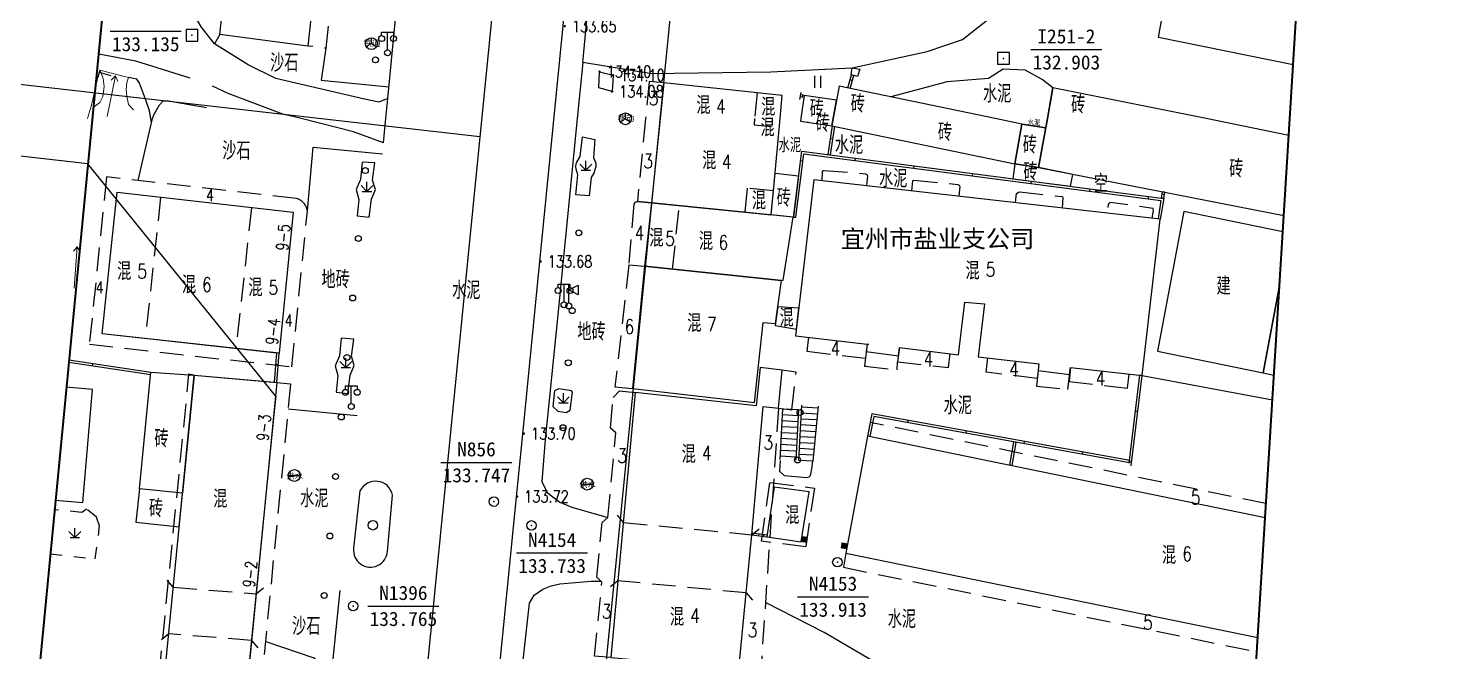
# Model space of a CAD drawing. Extents: x 529262 to 576451, y 2694391 to 2717535.
# Drawn here: x 565154 to 565273.4, y 2710457.5 to 2710510.2 of the extents above; entities that cross this region are included whole.
import ezdxf
from ezdxf.enums import TextEntityAlignment as Align
from ezdxf.xclip import XClip

# ---------------------------------------------------------------- set-up
doc = ezdxf.new("R2010")
doc.units = 0
doc.header["$XCLIPFRAME"] = 0
for name, pattern in [('ACAD_ISO12W100', [22, 12, -3, 0.5, -3, 0.5, -3]), ('X2', [10, 8, -2]), ('X5', [3, 2, -1]), ('X6', [2, 1, -1])]:
    doc.linetypes.add(name, pattern=pattern)
for name, color, linetype in [('COMPONENT', 8, 'Continuous'), ('DLDW', 8, 'Continuous'), ('DLSS', 4, 'Continuous'), ('DMTZ', 8, 'Continuous'), ('GCD', 8, 'Continuous'), ('GXYZ', 8, 'Continuous'), ('JMD', 8, 'Continuous'), ('KZD', 8, 'Continuous'), ('PP-COM', 7, 'Continuous'), ('RD-中线', 40, 'Continuous'), ('RD-红线', 7, 'Continuous'), ('ZBTZ', 8, 'Continuous'), ('ZJ', 7, 'Continuous'), ('污水管径标注_W10-', 202, 'Continuous')]:
    doc.layers.add(name, color=color, linetype=linetype)
doc.layers.add('SXSS', color=5, linetype='Continuous', lineweight=0)
doc.layers.add('控制界线1', color=30, linetype='ACAD_ISO12W100', lineweight=35)
doc.styles.add('HZ', font='rs.shx', dxfattribs={"width": 0.8, "bigfont": 'hztxt.shx'})
doc.styles.add('宋体', font='', dxfattribs={"width": 0.75})
doc.styles.add('等线体', font='simhei.ttf')
doc.styles.get('宋体').set_extended_font_data('SimSun')
doc.linetypes.add('10421', pattern='A,2,[150,AAA.SHX,S=0.5,R=0,X=0,Y=0.5],1e-11', length=2)
doc.linetypes.add('10422', pattern='A,0.75,[150,AAA.SHX,S=0.5,R=0,X=0,Y=0.5],1.5,[177,AAA.SHX,S=1,R=0,X=0,Y=0.4],0.75', length=3)
doc.linetypes.add('1161', pattern='A,0,[149,AAA.SHX,S=0.15,R=0,X=0,Y=0],-1.6', length=1.6)

# ---------------------------------------------------------------- blocks, each defined once
blk = doc.blocks.new('A$C19FD0107')
at = {"layer": 'RD-中线', "color": 8, "linetype": 'Continuous', "flags": 128}
for points in [[(-5786, 16309.46), (-5818.4, 15983.38, 0.029847), (-5819.8, 15947.63), (-5819, 15908.17)], [(-5805.77, 16110.42), (-5896.51, 16120.74, 0.01384), (-5913.06, 16122.16), (-6038.14, 16129.41), (-6259.03, 16142.34, 0.079675), (-6353.56, 16132.8)]]:
    blk.add_lwpolyline(points, format="xyb", dxfattribs=at)
at = {"layer": 'RD-红线', "color": 8, "linetype": 'Continuous', "flags": 128}
for points in [[(-5774.91, 16269.38), (-5803.47, 15981.9, 0.029847), (-5804.81, 15947.93), (-5804.54, 15934.99), (-5804.46, 15930.94)], [(-5838.91, 16108.15), (-5897.19, 16114.78, 0.01384), (-5913.4, 16116.17), (-6038.49, 16123.42), (-6259.38, 16136.35, 0.0623), (-6332.2, 16131.54)]]:
    blk.add_lwpolyline(points, format="xyb", dxfattribs=at)
at = {"layer": 'RD-红线', "color": 8, "linetype": 'Continuous'}
blk.add_lwpolyline([(-5823.03, 16088.49), (-5838.91, 16108.15, 0.410063)], format="xyb", dxfattribs=at)
at = {"layer": 'RD-红线', "color": 8, "linetype": 'Continuous', "flags": 128}
for points in [[(-5823.03, 16088.49), (-5823.13, 16087.49), (-5823.18, 16086.96), (-5831.28, 16005.46)], [(-5823.13, 16087.49), (-5823.18, 16086.96)]]:
    blk.add_lwpolyline(points, dxfattribs=at)
blk = doc.blocks.new('GC200')
at = {"linetype": 'Continuous', "const_width": 0.2, "flags": 128}
blk.add_lwpolyline([(-0.1, 0, 1), (0.1, 0, 1)], format="xyb", close=True, dxfattribs=at)
blk = doc.blocks.new('gc002')
at = {"color": 8, "const_width": 1}
blk.add_lwpolyline([(-0.5, 0), (0.5, 0)], dxfattribs=at)
blk = doc.blocks.new('gc097')
at = {"color": 8}
for p, q in [((-1, 2.9), (-1, 3.5)), ((-1, 3.5), (1, 3.5)), ((0, 0.5), (0, 3.5)), ((1, 3.5), (1, 2.9))]:
    blk.add_line(p, q, dxfattribs=at)
for centre in [(-1, 2.4), (1, 2.4), (0, 0)]:
    blk.add_circle(centre, 0.5, dxfattribs=at)
blk = doc.blocks.new('gc019')
for p, q in [((0, 0.5), (0, 3.5)), ((0, 2.7), (1.6, 3.5)), ((1.6, 1.9), (0, 2.7)), ((1.6, 3.5), (1.6, 1.9))]:
    blk.add_line(p, q)
blk.add_circle((0, 0), 0.5)
blk = doc.blocks.new('gc124')
at = {"color": 8}
for p, q in [((-1, 1), (0, 0)), ((-0.8, 0), (0.8, 0)), ((0, 0), (0, 1.6)), ((0, 0), (1, 1))]:
    blk.add_line(p, q, dxfattribs=at)
blk = doc.blocks.new('gc170')
at = {"color": 8, "linetype": 'Continuous'}
blk.add_circle((0, 0), 0.5, dxfattribs=at)
blk = doc.blocks.new('gc086')
at = {"color": 8}
for p, q in [((0, 0), (7, 0)), ((7, 0), (6.18, 0.57)), ((7, 0), (6.18, -0.57))]:
    blk.add_line(p, q, dxfattribs=at)
blk = doc.blocks.new('gc122')
at = {"color": 8}
blk.add_circle((0, 0), 0.8, dxfattribs=at)
blk = doc.blocks.new('gc121')
at = {"color": 8}
for p, q in [((-0.5, -1), (-0.5, 1)), ((0.5, -1), (0.5, 1))]:
    blk.add_line(p, q, dxfattribs=at)
blk = doc.blocks.new('gc117')
at = {"color": 8}
blk.add_circle((0, 0), 0.8, dxfattribs=at)
blk.add_point((0, 0), dxfattribs=at)
blk = doc.blocks.new('gc115')
at = {"color": 8}
blk.add_lwpolyline([(-1, -1), (1, -1), (1, 1), (-1, 1)], close=True, dxfattribs=at)
blk.add_point((0, 0), dxfattribs=at)
blk = doc.blocks.new('gcbj0101')
blk.add_line((-1, 0), (1, 0))
blk.add_circle((0, 0), 1)
blk = doc.blocks.new('gcbj0107')
for q in [(-0.87, -0.5), (0, 1), (0.87, -0.5)]:
    blk.add_line((0, 0), q)
blk.add_circle((0, 0), 1)

msp = doc.modelspace()

# ---------------------------------------------------------------- linework, layer by layer
at = {"layer": 'DLSS', "linetype": 'Continuous', "elevation": 133.455, "flags": 128}
for points in [[(565184.438, 2710504.277), (565187.8, 2710539.032), (565190.738, 2710567.698), (565196.863, 2710628.066), (565195.776, 2710628.96), (565194.829, 2710629.536), (565193.061, 2710630.015), (565191.727, 2710630.128)], [(565184.438, 2710504.277), (565183.694, 2710503.959), (565182.473, 2710504.213), (565174.984, 2710505.954), (565172.644, 2710507.122), (565169.794, 2710508.887), (565168.68, 2710510.308), (565167.488, 2710512.289), (565167.034, 2710513.688)]]:
    msp.add_lwpolyline(points, dxfattribs=at)
at = {"layer": 'DLSS', "linetype": 'Continuous'}
for points in [[(565206.575, 2710506.393), (565216.824, 2710506.517), (565223.704, 2710506.867), (565230.032, 2710508.256), (565233.018, 2710509.266), (565240.295, 2710515.012), (565245.005, 2710516.715), (565253.299, 2710517.427), (565261.367, 2710517.548), (565261.607, 2710517.543)], [(565200.916, 2710507.32), (565200.449, 2710502.568)], [(565206.575, 2710506.393), (565200.916, 2710507.32)], [(565200.449, 2710502.568), (565198.794, 2710485.706), (565197.736, 2710475.441), (565197.455, 2710471.89), (565197.905, 2710470.955), (565198.983, 2710470.153), (565200.008, 2710469.716), (565203.044, 2710468.841)], [(565197.011, 2710421.33), (565195.225, 2710421.415), (565193.888, 2710422.09), (565193.097, 2710422.611), (565192.773, 2710422.926), (565192.593, 2710423.368), (565193.773, 2710436.301), (565194.998, 2710448.896), (565196.411, 2710461.618), (565196.813, 2710462.288), (565197.536, 2710462.788), (565198.249, 2710463.064), (565198.974, 2710463.231), (565201.641, 2710463.47), (565202.429, 2710463.478)], [(565174.119, 2710458.363), (565178.184, 2710456.991), (565179.529, 2710455.381), (565179.576, 2710454.667), (565176.939, 2710427.766), (565174.526, 2710403.452), (565174.518, 2710403.093), (565173.903, 2710402.237), (565173.455, 2710401.889), (565172.626, 2710401.616), (565171.293, 2710401.566), (565168.59, 2710401.747)]]:
    msp.add_lwpolyline(points, dxfattribs=at)
at = {"layer": 'DLSS', "linetype": 'X2', "elevation": 133.455, "flags": 128}
for points in [[(565177.117, 2710502.568), (565175.559, 2710502.96), (565170.951, 2710504.696), (565168.923, 2710505.618), (565163.144, 2710507.441), (565159.975, 2710508.013)], [(565184.07, 2710500.513), (565181.535, 2710501.458), (565177.117, 2710502.568)]]:
    msp.add_lwpolyline(points, dxfattribs=at)
at = {"layer": 'DLSS', "linetype": 'X6'}
msp.add_lwpolyline([(565155.907, 2710465.78), (565159.715, 2710465.345), (565160.08, 2710468.135), (565159.817, 2710468.866), (565158.969, 2710469.561), (565158.587, 2710469.274), (565156.266, 2710469.504)], dxfattribs=at)
at = {"layer": 'DMTZ'}
msp.add_line((565160.053, 2710506.497, 133.064), (565161.013, 2710506.216, 133.064), dxfattribs=at)
at = {"layer": 'DMTZ', "linetype": 'Continuous', "elevation": 133.064, "flags": 128}
msp.add_lwpolyline([(565160.1, 2710506.655), (565159.934, 2710506.089), (565159.786, 2710506.057)], dxfattribs=at)
at = {"layer": 'DMTZ', "linetype": '10421', "flags": 128}
for points in [[(565164.468, 2710502.245), (565164.285, 2710503.237), (565163.96, 2710504.212), (565163.46, 2710505.563), (565163.233, 2710505.915), (565162.531, 2710506.06)], [(565164.542, 2710502.568), (565164.548, 2710502.593), (565164.687, 2710502.935), (565165.139, 2710503.748), (565165.464, 2710504.076), (565165.891, 2710504.088), (565169.127, 2710503.518)], [(565163.348, 2710497.338), (565164.542, 2710502.568)], [(565164.468, 2710502.245), (565164.409, 2710502.568)]]:
    msp.add_lwpolyline(points, dxfattribs=at)
at = {"layer": 'DMTZ', "linetype": '10422', "flags": 128}
for points in [[(565175.062, 2710482.746), (565160.287, 2710484.374), (565161.557, 2710496.339)], [(565157.486, 2710482.17), (565164.414, 2710481.126)], [(565164.414, 2710481.126), (565168.077, 2710480.874), (565174.866, 2710480.291)], [(565235.978, 2710449.242), (565234.425, 2710448.78), (565229.701, 2710454.237), (565221.311, 2710459.137)]]:
    msp.add_lwpolyline(points, dxfattribs=at)
at = {"layer": 'JMD', "linetype": 'Continuous'}
for p, q in [((565223.818, 2710506.226), (565223.625, 2710506.277)), ((565219.341, 2710504.783), (565219.232, 2710504.197)), ((565223.704, 2710505.791), (565223.511, 2710505.842)), ((565219.502, 2710504.561), (565219.466, 2710504.364)), ((565219.794, 2710502.295), (565219.991, 2710502.266)), ((565221.832, 2710500.886), (565222.03, 2710500.857)), ((565219.526, 2710498.985), (565219.327, 2710499.01)), ((565219.431, 2710499.832), (565219.629, 2710499.802)), ((565223.94, 2710499.039), (565223.966, 2710499.237)), ((565228.897, 2710498.389), (565228.923, 2710498.587)), ((565233.855, 2710497.739), (565233.881, 2710497.938)), ((565238.813, 2710497.09), (565238.839, 2710497.288)), ((565243.77, 2710496.44), (565243.796, 2710496.638)), ((565248.728, 2710495.79), (565248.754, 2710495.988)), ((565250.023, 2710495.822), (565249.827, 2710495.86)), ((565250.085, 2710496.136), (565249.888, 2710496.175)), ((565250.126, 2710496.346), (565249.929, 2710496.384)), ((565224.96, 2710483.51), (565225.108, 2710483.49)), ((565159.469, 2710481.871, 132.931), (565159.44, 2710481.673, 132.931)), ((565175.183, 2710481.748), (565174.984, 2710481.764)), ((565224.739, 2710481.663), (565224.888, 2710481.646)), ((565248.195, 2710480.849), (565247.996, 2710480.873)), ((565217.608, 2710473.764), (565217.842, 2710478.045)), ((565217.815, 2710477.546), (565219.123, 2710477.474)), ((565217.842, 2710478.045), (565219.15, 2710477.973)), ((565219.15, 2710477.973), (565218.916, 2710473.692)), ((565219.172, 2710473.678), (565219.427, 2710478.334)), ((565220.76, 2710477.594), (565219.39, 2710477.669)), ((565220.809, 2710478.091), (565219.418, 2710478.167)), ((565220.826, 2710478.257), (565220.368, 2710473.613)), ((565247.832, 2710477.798), (565247.633, 2710477.821)), ((565217.76, 2710476.547), (565219.068, 2710476.476)), ((565217.787, 2710477.046), (565219.095, 2710476.975)), ((565220.613, 2710476.101), (565219.309, 2710476.172)), ((565220.662, 2710476.599), (565219.336, 2710476.671)), ((565220.711, 2710477.096), (565219.363, 2710477.17)), ((565228.398, 2710477.059), (565228.362, 2710476.862)), ((565233.318, 2710476.168), (565233.282, 2710475.972)), ((565217.678, 2710475.049), (565218.986, 2710474.978)), ((565217.705, 2710475.549), (565219.013, 2710475.477)), ((565217.733, 2710476.048), (565219.041, 2710475.976)), ((565220.515, 2710475.106), (565219.254, 2710475.175)), ((565220.564, 2710475.603), (565219.281, 2710475.674)), ((565237.565, 2710475.196), (565237.368, 2710475.232)), ((565238.238, 2710475.278), (565238.202, 2710475.081)), ((565217.623, 2710474.051), (565218.931, 2710473.979)), ((565217.651, 2710474.55), (565218.959, 2710474.479)), ((565220.417, 2710474.111), (565219.199, 2710474.177)), ((565220.466, 2710474.608), (565219.227, 2710474.676)), ((565237.423, 2710474.411), (565237.226, 2710474.447)), ((565243.158, 2710474.387), (565243.122, 2710474.19)), ((565220.368, 2710473.613), (565219.172, 2710473.678)), ((565237.21, 2710473.233), (565237.013, 2710473.269)), ((565247.158, 2710473.663), (565247.122, 2710473.466)), ((565204.366, 2710468.43), (565203.856, 2710469.047)), ((565215.203, 2710467.392), (565215.82, 2710467.901)), ((565215.203, 2710467.392), (565215.222, 2710467.541)), ((565215.809, 2710467.313), (565215.828, 2710467.462)), ((565216.213, 2710467.26), (565216.232, 2710467.409)), ((565166.307, 2710462.954), (565165.788, 2710463.563)), ((565203.884, 2710463.492), (565203.268, 2710462.982)), ((565173.316, 2710462.393), (565173.925, 2710462.912)), ((565214.743, 2710462.475), (565215.253, 2710461.859)), ((565165.919, 2710459.021), (565165.309, 2710458.503)), ((565172.93, 2710458.451), (565173.448, 2710457.841))]:
    msp.add_line(p, q, dxfattribs=at)
at = {"layer": 'JMD', "linetype": 'X5'}
for p, q in [((565204.366, 2710468.43), (565215.203, 2710467.392)), ((565214.743, 2710462.475), (565203.884, 2710463.492)), ((565166.307, 2710462.954), (565173.316, 2710462.393)), ((565172.93, 2710458.451), (565165.919, 2710459.021))]:
    msp.add_line(p, q, dxfattribs=at)
at = {"layer": 'JMD', "linetype": 'Continuous', "flags": 128}
for points in [[(565177.692, 2710508.706), (565170.242, 2710509.687), (565171.208, 2710518.632), (565169.919, 2710518.771), (565170.195, 2710521.487), (565171.502, 2710521.346), (565173.396, 2710538.873), (565172.093, 2710539.014), (565172.388, 2710541.745), (565173.691, 2710541.604), (565175.582, 2710559.105), (565174.273, 2710559.246), (565174.57, 2710561.96), (565175.875, 2710561.819), (565176.829, 2710570.639), (565184.295, 2710569.757), (565177.692, 2710508.706)], [(565202.347, 2710506.54), (565203.482, 2710506.236), (565203.399, 2710504.862), (565202.264, 2710505.166)], [(565224.352, 2710506.738), (565224.141, 2710506.141), (565223.612, 2710506.28), (565223.704, 2710506.867)], [(565239.447, 2710498.434), (565240.048, 2710501.781), (565238.047, 2710502.098), (565237.445, 2710498.751)], [(565237.445, 2710498.751), (565237.28, 2710497.492), (565242.154, 2710496.853), (565242.357, 2710497.859), (565239.447, 2710498.434)], [(565167.092, 2710470.9), (565163.46, 2710471.259), (565163.145, 2710468.459), (565166.81, 2710468.047)]]:
    msp.add_lwpolyline(points, close=True, dxfattribs=at)
at = {"layer": 'JMD', "linetype": 'Continuous'}
for points in [[(565260.964, 2710507.125), (565249.598, 2710509.42), (565250.61, 2710515.142), (565261.327, 2710513.006)], [(565177.692, 2710508.706), (565170.242, 2710509.687)], [(565240.189, 2710502.568), (565240.66, 2710505.189)], [(565222.086, 2710502.568), (565222.368, 2710504.135), (565219.633, 2710504.537), (565219.343, 2710502.568)], [(565219.343, 2710502.568), (565219.313, 2710502.365), (565221.979, 2710501.973), (565222.086, 2710502.568)], [(565239.447, 2710498.434), (565240.189, 2710502.568)], [(565238.047, 2710502.098), (565240.048, 2710501.781)], [(565258.597, 2710468.817), (565224.981, 2710475.727), (565223.144, 2710465.82), (565257.972, 2710458.708)], [(565215.203, 2710467.392), (565216.492, 2710467.218)], [(565215.222, 2710467.541), (565216.514, 2710467.372)]]:
    msp.add_lwpolyline(points, dxfattribs=at)
at = {"layer": 'JMD', "linetype": 'X5', "flags": 128}
for points in [[(565178.05, 2710512.017), (565179.576, 2710511.852), (565179.191, 2710508.514), (565177.692, 2710508.706)], [(565249.056, 2710494.153), (565249.172, 2710494.806), (565249.123, 2710494.978), (565245.532, 2710495.492), (565245.416, 2710495.437), (565245.34, 2710495.311), (565245.257, 2710494.584)], [(565168.077, 2710480.874), (565167.605, 2710480.975), (565165.114, 2710455.75), (565165.586, 2710455.649)]]:
    msp.add_lwpolyline(points, dxfattribs=at)
at = {"layer": 'JMD', "linetype": 'Continuous', "flags": 128}
for points in [[(565223.332, 2710505.163), (565223.625, 2710506.277)], [(565223.528, 2710505.123), (565223.818, 2710506.226)], [(565235.791, 2710502.568), (565222.581, 2710505.32), (565222.086, 2710502.568)], [(565219.587, 2710504.342), (565219.27, 2710504.4)], [(565219.633, 2710504.537), (565219.305, 2710504.597)], [(565222.086, 2710502.568), (565221.979, 2710501.973), (565237.445, 2710498.751), (565238.047, 2710502.098), (565235.791, 2710502.568)], [(565221.992, 2710501.971), (565221.634, 2710499.536)], [(565222.188, 2710501.93), (565221.832, 2710499.507)], [(565218.711, 2710494.237), (565218.925, 2710494.237), (565219.604, 2710499.607), (565249.794, 2710495.65), (565249.553, 2710494.096)], [(565218.749, 2710494.437), (565219.431, 2710499.832), (565250.023, 2710495.822), (565249.738, 2710494.075)], [(565249.827, 2710495.86), (565249.929, 2710496.384)], [(565250.023, 2710495.822), (565250.126, 2710496.346)], [(565174.866, 2710480.291), (565175.062, 2710482.746)], [(565175.066, 2710480.274), (565175.262, 2710482.73)], [(565247.114, 2710473.454), (565247.996, 2710480.873)], [(565247.288, 2710473.221), (565248.195, 2710480.849)], [(565247.158, 2710473.663), (565225.367, 2710477.608), (565224.981, 2710475.727)], [(565247.122, 2710473.466), (565225.524, 2710477.376), (565225.177, 2710475.687)], [(565237.013, 2710473.269), (565237.368, 2710475.232)], [(565237.21, 2710473.233), (565237.565, 2710475.196)]]:
    msp.add_lwpolyline(points, dxfattribs=at)
at = {"layer": 'JMD', "linetype": 'X5'}
for points in [[(565207.763, 2710505.592), (565206.545, 2710505.703), (565206.234, 2710502.568)], [(565206.234, 2710502.568), (565205.54, 2710495.558), (565206.721, 2710495.461)], [(565221.152, 2710497.324), (565221.184, 2710498.075), (565221.207, 2710498.154), (565221.241, 2710498.185), (565221.315, 2710498.196), (565224.814, 2710497.911), (565224.921, 2710497.837), (565224.996, 2710497.725), (565224.902, 2710496.898)], [(565228.738, 2710496.462), (565228.819, 2710497.325), (565228.839, 2710497.35), (565228.912, 2710497.373), (565232.632, 2710497.002), (565232.726, 2710496.945), (565232.803, 2710496.846), (565232.708, 2710496.011)], [(565206.721, 2710495.461), (565205.54, 2710495.558), (565205.308, 2710495.471), (565205.23, 2710495.337), (565204.802, 2710490.201), (565203.633, 2710479.888), (565205.131, 2710479.762)], [(565237.503, 2710495.466), (565237.59, 2710496.231), (565237.712, 2710496.33), (565237.833, 2710496.37), (565241.407, 2710495.989), (565241.47, 2710495.949), (565241.496, 2710495.897), (565241.431, 2710495.019)], [(565220.011, 2710484.084), (565219.873, 2710482.906), (565224.817, 2710482.31)], [(565227.685, 2710483.215), (565227.527, 2710482.013), (565231.837, 2710481.527), (565231.981, 2710482.709)], [(565242.15, 2710481.534), (565242.024, 2710480.345), (565246.97, 2710479.795), (565247.103, 2710480.976)], [(565203.299, 2710457.007), (565201.922, 2710457.117), (565202.538, 2710463.371), (565202.1, 2710463.802), (565202.571, 2710468.435), (565203.044, 2710468.841), (565203.722, 2710475.994), (565203.251, 2710476.411), (565203.48, 2710478.992), (565204.036, 2710479.564), (565205.361, 2710479.429)], [(565217.459, 2710478.095), (565216.018, 2710456.563)], [(565258.672, 2710470.029), (565225.201, 2710476.888), (565224.981, 2710475.727)], [(565217.602, 2710473.654), (565217.558, 2710472.761), (565217.935, 2710472.387), (565219.83, 2710472.221), (565220.066, 2710472.296), (565220.128, 2710472.378), (565220.197, 2710472.516), (565220.285, 2710472.967), (565220.368, 2710473.613)], [(565223.144, 2710465.82), (565222.952, 2710464.641), (565257.898, 2710457.501)]]:
    msp.add_lwpolyline(points, dxfattribs=at)
at = {"layer": 'JMD', "linetype": 'Continuous', "flags": 128}
for points, elevation in [([(565217.786, 2710504.536), (565207.763, 2710505.592), (565207.452, 2710502.568)], -526.97), ([(565253.611, 2710502.568), (565240.661, 2710505.186), (565240.19, 2710502.568)], -417.661), ([(565217.605, 2710502.568), (565217.786, 2710504.536)], -526.97), ([(565207.452, 2710502.568), (565206.721, 2710495.461), (565214.617, 2710494.655), (565216.835, 2710494.428), (565217.043, 2710496.464), (565217.605, 2710502.568)], -526.97), ([(565240.19, 2710502.568), (565239.447, 2710498.434), (565260.176, 2710494.381)], -417.661), ([(565260.595, 2710501.156), (565253.611, 2710502.568)], -417.661), ([(565260.091, 2710492.998), (565251.732, 2710494.711), (565249.503, 2710482.908), (565258.439, 2710481.077), (565259.799, 2710488.282)], 133.772), ([(565259.799, 2710488.282), (565258.439, 2710481.077), (565259.343, 2710480.895)], 133.893), ([(565157.486, 2710482.17), (565164.414, 2710481.126)], 132.931), ([(565157.466, 2710481.971), (565164.394, 2710480.927)], 132.931), ([(565156.345, 2710470.326), (565158.651, 2710470.121), (565159.476, 2710479.681), (565157.264, 2710479.875)], 30.081)]:
    msp.add_lwpolyline(points, dxfattribs=dict(at, elevation=elevation))
at = {"layer": 'JMD', "linetype": 'X5', "flags": 128}
for points, elevation in [([(565215.65, 2710504.773), (565215.447, 2710502.568)], -521.545), ([(565215.447, 2710502.568), (565215.399, 2710502.052), (565217.571, 2710501.852)], -521.545), ([(565165.239, 2710495.926), (565163.927, 2710483.974)], -511.727), ([(565208.518, 2710489.831), (565209.068, 2710495.221)], -504.477), ([(565172.917, 2710495.064), (565171.607, 2710483.131)], -512.517), ([(565204.802, 2710490.201), (565206.133, 2710490.087)], -413.302)]:
    msp.add_lwpolyline(points, dxfattribs=dict(at, elevation=elevation))
at = {"layer": 'JMD', "linetype": 'X5', "elevation": 135.977}
msp.add_lwpolyline([(565160.664, 2710497.643), (565159.213, 2710483.493), (565176.335, 2710481.588), (565177.642, 2710494.77, 0.2978625), (565176.706, 2710495.819), (565160.664, 2710497.643)], format="xyb", dxfattribs=at)
at = {"layer": 'JMD', "linetype": 'Continuous', "flags": 128}
for points, elevation in [([(565217.191, 2710497.971), (565219.164, 2710497.721), (565218.749, 2710494.437), (565218.711, 2710494.237), (565216.835, 2710494.428)], -524.845), ([(565220.448, 2710497.404), (565218.91, 2710484.213), (565224.96, 2710483.51), (565224.877, 2710482.887), (565227.595, 2710482.53), (565227.685, 2710483.215), (565232.682, 2710482.596), (565233.207, 2710487.065), (565234.875, 2710486.902), (565234.35, 2710482.433), (565239.475, 2710481.831), (565239.415, 2710481.272), (565242.075, 2710480.939), (565242.15, 2710481.534), (565248.195, 2710480.849), (565249.738, 2710494.075)], -405.715), ([(565218.711, 2710494.237), (565206.721, 2710495.461), (565206.133, 2710490.087), (565217.708, 2710488.895), (565217.87, 2710488.9), (565218.711, 2710494.237)], -407.883), ([(565205.131, 2710479.762), (565215.428, 2710478.569), (565216.179, 2710485.323), (565217.213, 2710485.238), (565217.708, 2710488.895), (565206.133, 2710490.087)], 134.066), ([(565164.414, 2710481.126), (565168.077, 2710480.874), (565167.092, 2710470.9), (565163.46, 2710471.259), (565164.414, 2710481.126)], -530.308), ([(565168.077, 2710480.874), (565175.066, 2710480.274), (565172.527, 2710454.326), (565165.586, 2710455.649)], 26.415), ([(565214.122, 2710456.035), (565214.743, 2710462.475), (565215.203, 2710467.392), (565216.166, 2710478.238), (565217.459, 2710478.095), (565217.781, 2710481.313), (565215.927, 2710481.527), (565215.586, 2710478.302), (565205.361, 2710479.429), (565203.299, 2710457.007)], -528.919)]:
    msp.add_lwpolyline(points, close=True, dxfattribs=dict(at, elevation=elevation))
at = {"layer": 'JMD', "linetype": 'X5'}
for points, elevation in [([(565217.043, 2710496.464), (565214.825, 2710496.69), (565214.617, 2710494.655)], -526.97), ([(565224.96, 2710483.51), (565224.736, 2710481.629), (565227.481, 2710481.346), (565227.527, 2710482.013)], -530.987), ([(565239.415, 2710481.272), (565239.321, 2710480.598), (565235.021, 2710481.135), (565235.162, 2710482.338)], -528.961), ([(565217.459, 2710478.095), (565218.584, 2710477.948), (565218.949, 2710481.139), (565217.781, 2710481.313)], -531.192), ([(565239.475, 2710481.831), (565239.268, 2710479.962), (565241.917, 2710479.67), (565242.15, 2710481.534)], -531.091), ([(565175.066, 2710480.274), (565176.222, 2710480.146), (565173.683, 2710454.198), (565172.527, 2710454.326)], 134.958)]:
    msp.add_lwpolyline(points, dxfattribs=dict(at, elevation=elevation))
at = {"layer": 'JMD', "linetype": 'Continuous'}
for points in [[(565161.557, 2710496.339), (565176.45, 2710494.668), (565175.262, 2710482.73), (565160.287, 2710484.374)], [(565217.19, 2710485.069), (565218.975, 2710484.776), (565219.18, 2710486.541), (565217.406, 2710486.664)], [(565216.492, 2710467.218), (565219.39, 2710466.783), (565220.054, 2710471.018), (565217.093, 2710471.409)]]:
    msp.add_lwpolyline(points, close=True, dxfattribs=at)
at = {"layer": 'JMD', "linetype": 'X5'}
msp.add_lwpolyline([(565216.741, 2710471.795), (565220.494, 2710471.334), (565219.785, 2710466.374), (565216.032, 2710466.835)], close=True, dxfattribs=at)
at = {"layer": 'KZD', "linetype": 'Continuous'}
for p, q in [((565160.98, 2710509.958), (565166.98, 2710509.958)), ((565238.799, 2710508.416), (565244.799, 2710508.416)), ((565188.934, 2710473.511), (565194.934, 2710473.511)), ((565195.331, 2710465.849), (565201.331, 2710465.849)), ((565219.076, 2710462.149), (565225.076, 2710462.149)), ((565182.757, 2710461.366), (565188.757, 2710461.366))]:
    msp.add_line(p, q, dxfattribs=at)
at = {"layer": 'SXSS', "color": 8, "linetype": 'Continuous', "flags": 128}
for points in [[(565159.051, 2710502.568), (565159.397, 2710503.718), (565159.934, 2710506.089)], [(565159.647, 2710503.601), (565160.083, 2710503.937), (565160.356, 2710504.428), (565160.465, 2710505.282), (565160.383, 2710505.973), (565160.1, 2710506.655), (565162.531, 2710506.06), (565162.38, 2710505.636), (565162.316, 2710505.015), (565162.38, 2710504.48), (565162.52, 2710503.752), (565162.948, 2710503.324)]]:
    msp.add_lwpolyline(points, dxfattribs=at)
at = {"layer": 'ZBTZ', "linetype": '1161', "flags": 128}
for points in [[(565200.916, 2710507.32), (565201.561, 2710514.193)], [(565170.242, 2710509.687), (565169.794, 2710508.887)], [(565179.191, 2710508.514), (565178.802, 2710505.82), (565184.533, 2710505.265)], [(565248.195, 2710480.849), (565259.213, 2710478.787)]]:
    msp.add_lwpolyline(points, dxfattribs=at)
for points, elevation in [([(565240.661, 2710505.186), (565239.748, 2710505.884), (565238.322, 2710506.658), (565236.447, 2710506.739), (565235.225, 2710505.965), (565231.72, 2710505.68), (565226.965, 2710504.407)], -417.661), ([(565184.272, 2710502.568), (565184.438, 2710504.277)], 134.958), ([(565184.073, 2710500.512), (565184.272, 2710502.568)], 134.958), ([(565177.642, 2710494.77), (565178.117, 2710500.16), (565183.983, 2710499.591)], 135.994), ([(565176.015, 2710478.032), (565181.838, 2710477.467)], 134.958), ([(565179.606, 2710454.699), (565180.405, 2710462.69)], 133.814)]:
    msp.add_lwpolyline(points, dxfattribs=dict(at, elevation=elevation))
at = {"layer": 'ZBTZ', "linetype": 'Continuous'}
msp.add_lwpolyline([(565200.889, 2710501.021), (565201.945, 2710500.819), (565201.816, 2710499.277), (565201.945, 2710499.014), (565202.025, 2710498.802), (565202.022, 2710498.528), (565201.941, 2710498.24), (565201.879, 2710498.006), (565201.634, 2710497.595), (565201.468, 2710496.036), (565200.328, 2710496.141), (565200.491, 2710497.807), (565200.358, 2710498.285), (565200.333, 2710498.511), (565200.358, 2710498.74), (565200.406, 2710498.877), (565200.698, 2710499.375)], close=True, dxfattribs=at)
at = {"layer": 'ZBTZ', "linetype": '1161'}
for points in [[(565181.861, 2710494.353), (565182.851, 2710494.24), (565183.047, 2710495.77), (565183.388, 2710496.584), (565183.156, 2710497.371), (565183.35, 2710498.821), (565182.266, 2710498.903), (565182.123, 2710497.418), (565181.771, 2710496.566), (565181.989, 2710495.737), (565181.861, 2710494.353)], [(565221.311, 2710459.137), (565216.358, 2710461.654)]]:
    msp.add_lwpolyline(points, dxfattribs=at)
at = {"layer": 'ZBTZ', "linetype": '1161', "elevation": 133.866}
msp.add_lwpolyline([(565180.081, 2710479.458), (565181.071, 2710479.345), (565181.267, 2710480.875), (565181.608, 2710481.689), (565181.376, 2710482.476), (565181.57, 2710483.926), (565180.486, 2710484.008), (565180.343, 2710482.523), (565179.991, 2710481.671), (565180.209, 2710480.842), (565180.081, 2710479.458)], dxfattribs=at)
at = {"layer": 'ZBTZ', "linetype": 'Continuous', "elevation": 133.807, "flags": 128}
msp.add_lwpolyline([(565199.855, 2710477.912), (565200.047, 2710479.452), (565199.973, 2710479.567), (565198.894, 2710479.724), (565198.536, 2710479.567), (565198.379, 2710478.222), (565198.811, 2710477.828), (565199.508, 2710477.718)], close=True, dxfattribs=at)
at = {"layer": 'ZBTZ', "linetype": '1161', "elevation": 133.737, "flags": 128}
msp.add_lwpolyline([(565184.835, 2710470.725, 0.721629), (565182.088, 2710471.097), (565181.548, 2710466.243, 1.0207902), (565184.4, 2710465.985), (565184.835, 2710470.725)], format="xyb", dxfattribs=at)
at = {"layer": '控制界线1', "color": 252, "linetype": 'Continuous', "flags": 128}
msp.add_lwpolyline([(565188.368, 2710139.189), (565315.579, 2710129.586), (565330.583, 2710250.72), (565247.22, 2710284.672), (565280.117, 2710817.13), (565209.112, 2710830.885), (565187.376, 2710792.516), (565139.509, 2710295.527), (565131.76, 2710174.472)], close=True, dxfattribs=at)
msp.add_lwpolyline([(565188.368, 2710139.189), (565315.579, 2710129.586), (565330.583, 2710250.72), (565247.22, 2710284.672), (565280.117, 2710817.13), (565209.112, 2710830.885), (565187.376, 2710792.516), (565139.509, 2710295.527), (565131.76, 2710174.472)], close=True, dxfattribs=at)
msp.add_lwpolyline([(565188.368, 2710139.189), (565315.579, 2710129.586), (565330.583, 2710250.72), (565247.22, 2710284.672), (565280.117, 2710817.13), (565209.112, 2710830.885), (565187.376, 2710792.516), (565139.509, 2710295.527), (565131.76, 2710174.472)], close=True, dxfattribs=at)
at = {"layer": '污水管径标注_W10-'}
msp.add_lwpolyline([(565219.136, 2710709.409), (565217.124, 2710689.51), (565215.113, 2710669.612), (565213.636, 2710655.009), (565213.101, 2710649.713), (565211.089, 2710629.815), (565209.078, 2710609.916), (565208.277, 2710601.999), (565207.617, 2710595.311), (565207.093, 2710590.015), (565205.126, 2710570.112), (565203.16, 2710550.209), (565201.716, 2710535.602), (565201.193, 2710530.306), (565199.226, 2710510.402), (565197.26, 2710490.499), (565195.816, 2710475.893), (565195.293, 2710470.596), (565193.326, 2710450.693)], dxfattribs=at)

# ---------------------------------------------------------------- block references
at = {"layer": 'COMPONENT', "linetype": 'Continuous', "xscale": 0.5, "yscale": 0.5}
for name, p in [('gcbj0107', (565183.056, 2710508.908)), ('gcbj0107', (565204.526, 2710502.556)), ('gcbj0101', (565176.547, 2710472.4)), ('gcbj0101', (565201.301, 2710471.671))]:
    msp.add_blockref(name, p, dxfattribs=at)
at = {"layer": 'DLDW', "color": 252, "linetype": 'Continuous', "xscale": 0.5, "yscale": 0.5, "zscale": 0.5}
for name, p in [('gc097', (565184.417, 2710508.136)), ('gc097', (565199.337, 2710486.833)), ('gc019', (565199.734, 2710486.733, 133.722)), ('gc097', (565181.356, 2710478.231))]:
    msp.add_blockref(name, p, dxfattribs=at)
at = {"layer": 'GCD', "linetype": 'Continuous'}
ref = msp.add_blockref('GC200', (565199.403, 2710510.385, 133.65), dxfattribs=dict(at, xscale=0.5, yscale=0.5, zscale=0.5))
ref.add_attrib('height', '133.65', dxfattribs={"linetype": 'Continuous', "height": 1, "style": 'HZ', "width": 0.8}).set_placement((565200.003, 2710510.385, 133.65), align=Align.MIDDLE_LEFT)
ref = msp.add_blockref('GC200', (565202.343, 2710506.543, 134.101), dxfattribs=dict(at, xscale=0.5, yscale=0.5, zscale=0.5))
ref.add_attrib('height', '134.10', dxfattribs={"linetype": 'Continuous', "height": 1, "style": 'HZ', "width": 0.8}).set_placement((565202.943, 2710506.543, 134.101), align=Align.MIDDLE_LEFT)
ref = msp.add_blockref('GC200', (565203.478, 2710506.239, 134.098), dxfattribs=dict(at, xscale=0.5, yscale=0.5, zscale=0.5))
ref.add_attrib('height', '134.10', dxfattribs={"linetype": 'Continuous', "height": 1, "style": 'HZ', "width": 0.8}).set_placement((565204.078, 2710506.239, 134.098), align=Align.MIDDLE_LEFT)
ref = msp.add_blockref('GC200', (565203.395, 2710504.865, 134.081), dxfattribs=dict(at, xscale=0.5, yscale=0.5, zscale=0.5))
ref.add_attrib('height', '134.08', dxfattribs={"linetype": 'Continuous', "height": 1, "style": 'HZ', "width": 0.8}).set_placement((565203.995, 2710504.865, 134.081), align=Align.MIDDLE_LEFT)
ref = msp.add_blockref('GC200', (565197.356, 2710490.493, 133.68), dxfattribs=dict(at, xscale=0.5, yscale=0.5, zscale=0.5))
ref.add_attrib('height', '133.68', dxfattribs={"linetype": 'Continuous', "height": 1, "style": 'HZ', "width": 0.8}).set_placement((565197.956, 2710490.493, 133.68), align=Align.MIDDLE_LEFT)
ref = msp.add_blockref('GC200', (565195.947, 2710475.942, 133.7), dxfattribs=dict(at, xscale=0.5, yscale=0.5, zscale=0.5))
ref.add_attrib('height', '133.70', dxfattribs={"linetype": 'Continuous', "height": 1, "style": 'HZ', "width": 0.8}).set_placement((565196.547, 2710475.942, 133.7), align=Align.MIDDLE_LEFT)
ref = msp.add_blockref('GC200', (565195.367, 2710470.624, 133.72), dxfattribs=dict(at, xscale=0.5, yscale=0.5, zscale=0.5))
ref.add_attrib('height', '133.72', dxfattribs={"linetype": 'Continuous', "height": 1, "style": 'HZ', "width": 0.8}).set_placement((565195.967, 2710470.624, 133.72), align=Align.MIDDLE_LEFT)
at = {"layer": 'JMD', "linetype": 'Continuous', "xscale": 0.5, "yscale": 0.5, "zscale": 0.5}
for p in [(565219.283, 2710477.725), (565219.077, 2710473.71)]:
    msp.add_blockref('gc170', p, dxfattribs=at)
at = {"layer": 'JMD', "linetype": 'Continuous', "xscale": 0.4999999999348613, "yscale": 0.4999999999348613, "zscale": 0.4999999999348613, "rotation": 351.6954070984574}
for p in [(565219.673, 2710466.993), (565223.002, 2710466.457)]:
    msp.add_blockref('gc002', p, dxfattribs=at)
at = {"layer": 'KZD', "linetype": 'Continuous', "xscale": 0.5, "yscale": 0.5, "zscale": 0.5}
for name, p in [('gc115', (565167.886, 2710509.613, 133.135)), ('gc115', (565236.477, 2710507.664, 132.903)), ('gc117', (565193.403, 2710470.189, 133.747)), ('gc117', (565196.58, 2710468.184, 133.733)), ('gc117', (565222.441, 2710465.068, 133.913)), ('gc117', (565181.507, 2710461.366, 133.765))]:
    msp.add_blockref(name, p, dxfattribs=at)
at = {"layer": 'PP-COM'}
ref = msp.add_blockref('A$C19FD0107', (570997.993, 2694390.603), dxfattribs=at)
XClip(ref).set_block_clipping_path([(-9366.4383134884, 14428.6043910822), (-3328.4480743363, 17452.7484863754)])
at = {"layer": 'SXSS', "color": 8, "linetype": 'Continuous'}
for p, xscale, yscale, zscale, rotation in [((565160.73, 2710502.745), 0.4999999999994053, 0.4999999999994053, 0.4999999999994053, 78.51797271835478), ((565157.922, 2710488.251), 0.5000000000362813, 0.5000000000362813, 0.5000000000362813, 85.9141796600682)]:
    msp.add_blockref('gc086', p, dxfattribs=dict(at, xscale=xscale, yscale=yscale, zscale=zscale, rotation=rotation))
at = {"layer": 'ZBTZ', "linetype": 'Continuous'}
for p, xscale, yscale, zscale, rotation in [((565183.39, 2710507.532), 0.4999999998977561, 0.4999999998977561, 0.4999999998977561, 264.5419293924721), ((565182.537, 2710498.176), 0.4999999998977561, 0.4999999998977561, 0.4999999998977561, 264.5419293924721), ((565200.585, 2710492.916), 0.499999999815194, 0.499999999815194, 0.499999999815194, 85.36362299756377), ((565181.948, 2710492.44), 0.4999999998977561, 0.4999999998977561, 0.4999999998977561, 264.5419293924721), ((565181.467, 2710487.409), 0.4999999998977561, 0.4999999998977561, 0.4999999998977561, 264.5419293924721), ((565200.031, 2710486.334), 0.499999999815194, 0.499999999815194, 0.499999999815194, 85.36362299756377), ((565180.986, 2710482.379), 0.4999999998977561, 0.4999999998977561, 0.4999999998977561, 264.5419293924721), ((565199.695, 2710481.932), 0.499999999815194, 0.499999999815194, 0.499999999815194, 85.36362299756377), ((565180.506, 2710477.348), 0.4999999998977561, 0.4999999998977561, 0.4999999998977561, 264.5419293924721), ((565199.249, 2710476.439), 0.499999999815194, 0.499999999815194, 0.499999999815194, 85.36362299756377), ((565180.025, 2710472.317), 0.4999999998977561, 0.4999999998977561, 0.4999999998977561, 264.5419293924721), ((565179.544, 2710467.286), 0.4999999998977561, 0.4999999998977561, 0.4999999998977561, 264.5419293924721), ((565179.063, 2710462.255), 0.4999999998977561, 0.4999999998977561, 0.4999999998977561, 264.5419293924721)]:
    msp.add_blockref('gc170', p, dxfattribs=dict(at, xscale=xscale, yscale=yscale, zscale=zscale, rotation=rotation))
at = {"layer": 'ZBTZ', "linetype": 'Continuous', "xscale": 0.5, "yscale": 0.5}
for name, p in [('gc121', (565220.787, 2710505.681)), ('gc124', (565201.181, 2710498.209)), ('gc124', (565182.68, 2710496.415)), ('gc124', (565180.897, 2710481.531)), ('gc124', (565199.279, 2710478.552)), ('gc124', (565157.981, 2710467.158))]:
    msp.add_blockref(name, p, dxfattribs=at)
at = {"layer": 'ZBTZ', "linetype": 'Continuous', "xscale": 0.5, "yscale": 0.5, "zscale": 0.5}
msp.add_blockref('gc122', (565183.176, 2710468.192), dxfattribs=at)

# ---------------------------------------------------------------- texts
at = {"layer": 'GXYZ', "linetype": 'Continuous', "style": '宋体'}
for s, p in [('铁通', (565183.101, 2710508.958)), ('移动', (565204.57, 2710502.606)), ('供水', (565176.574, 2710472.374)), ('供水', (565201.327, 2710471.644))]:
    msp.add_text(s, height=0.5, dxfattribs=at).set_placement(p, align=Align.MIDDLE)
at = {"layer": 'JMD', "linetype": 'Continuous', "style": 'HZ', "width": 0.8}
for s, p in [('3', (565206.501, 2710504.301)), ('4', (565212.178, 2710503.594)), ('3', (565206.035, 2710498.981)), ('4', (565212.672, 2710498.92)), ('4', (565205.298, 2710492.906)), ('5', (565207.878, 2710492.428)), ('6', (565212.395, 2710492.096)), ('5', (565234.979, 2710489.817)), ('5', (565163.257, 2710489.667)), ('6', (565168.736, 2710488.531)), ('5', (565174.346, 2710488.289)), ('7', (565211.413, 2710485.172)), ('6', (565204.453, 2710484.981)), ('4', (565221.864, 2710483.151)), ('4', (565229.727, 2710482.227)), ('4', (565236.953, 2710481.383)), ('4', (565244.271, 2710480.615)), ('4', (565210.987, 2710474.304)), ('3', (565216.191, 2710475.185)), ('3', (565203.845, 2710474.078)), ('5', (565252.304, 2710470.559)), ('6', (565251.593, 2710465.77)), ('3', (565202.531, 2710460.913)), ('4', (565209.999, 2710460.543)), ('5', (565248.278, 2710459.984)), ('3', (565214.86, 2710459.338))]:
    msp.add_text(s, height=1.2, dxfattribs=at).set_placement(p, align=Align.MIDDLE_LEFT)
for s, p in [('混', (565211.715, 2710503.709)), ('混', (565217.198, 2710503.561)), ('砖', (565221.303, 2710503.398)), ('砖', (565224.768, 2710503.82)), ('砖', (565243.4, 2710503.749)), ('混', (565217.14, 2710501.817)), ('砖', (565221.798, 2710502.199)), ('砖', (565232.14, 2710501.419)), ('砖', (565239.317, 2710500.357)), ('混', (565212.209, 2710499.035)), ('砖', (565239.362, 2710498.069)), ('砖', (565256.759, 2710498.335)), ('空', (565245.313, 2710497.097)), ('混', (565216.41, 2710495.639)), ('砖', (565218.501, 2710495.874)), ('混', (565207.744, 2710492.488)), ('混', (565211.933, 2710492.211)), ('混', (565162.757, 2710489.667)), ('混', (565234.464, 2710489.716)), ('混', (565168.236, 2710488.531)), ('混', (565173.846, 2710488.289)), ('混', (565210.951, 2710485.287)), ('混', (565218.747, 2710485.73)), ('砖', (565165.911, 2710475.517)), ('混', (565210.472, 2710474.204)), ('砖', (565165.451, 2710469.613)), ('混', (565170.877, 2710470.423)), ('混', (565219.228, 2710469.055)), ('混', (565251.078, 2710465.669)), ('混', (565209.483, 2710460.442))]:
    msp.add_text(s, height=1.5, dxfattribs=at).set_placement(p, align=Align.MIDDLE_RIGHT)
msp.add_text('建', height=1.5, dxfattribs=at).set_placement((565255.085, 2710488.502), align=Align.MIDDLE)
at = {"layer": 'KZD', "linetype": 'Continuous', "style": '等线体'}
for s, p in [('I251-2', (565241.799, 2710509.516)), ('133.135', (565163.98, 2710508.858)), ('132.903', (565241.799, 2710507.316)), ('N856', (565191.934, 2710474.611)), ('133.747', (565191.934, 2710472.411)), ('N4154', (565198.331, 2710466.949)), ('133.733', (565198.331, 2710464.749)), ('N1396', (565185.757, 2710462.466)), ('N4153', (565222.076, 2710463.249)), ('133.765', (565185.757, 2710460.266)), ('133.913', (565222.076, 2710461.049))]:
    msp.add_text(s, height=1.2, dxfattribs=at).set_placement(p, align=Align.MIDDLE)
at = {"layer": 'ZJ', "color": 8, "linetype": 'Continuous', "style": 'HZ', "width": 0.8}
for s, height, p in [('沙石', 1.5, (565175.687, 2710507.356)), ('水泥', 1.5, (565235.954, 2710504.754)), ('水泥', 0.5, (565239.064, 2710502.263)), ('水泥', 1.5, (565223.424, 2710500.41)), ('沙石', 1.5, (565171.642, 2710499.924)), ('水泥', 1.2, (565218.424, 2710500.386)), ('水泥', 1.5, (565227.162, 2710497.585)), ('4', 1, (565169.407, 2710496.09)), ('地砖', 1.5, (565180.027, 2710489.04)), ('4', 1, (565160.07, 2710488.302)), ('水泥', 1.5, (565191.074, 2710488.139)), ('4', 1, (565176.054, 2710485.508)), ('地砖', 1.5, (565201.655, 2710484.629)), ('水泥', 1.5, (565232.614, 2710478.402)), ('水泥', 1.5, (565178.224, 2710470.536)), ('水泥', 1.5, (565227.894, 2710460.334)), ('沙石', 1.5, (565177.548, 2710459.729))]:
    msp.add_text(s, height=height, dxfattribs=at).set_placement(p, align=Align.MIDDLE)
for s, p in [('9-5', (565175.599, 2710492.534)), ('9-4', (565174.743, 2710484.577)), ('9-3', (565173.961, 2710476.451)), ('9-2', (565172.804, 2710464.061))]:
    msp.add_text(s, height=1, rotation=83.97041, dxfattribs=at).set_placement(p, align=Align.MIDDLE)
at = {"layer": 'ZJ', "color": 8, "linetype": 'Continuous', "style": '等线体'}
msp.add_text('宜州市盐业支公司', height=1.5, dxfattribs=at).set_placement((565230.909, 2710492.45), align=Align.MIDDLE)

doc.saveas('drawing.dxf')
